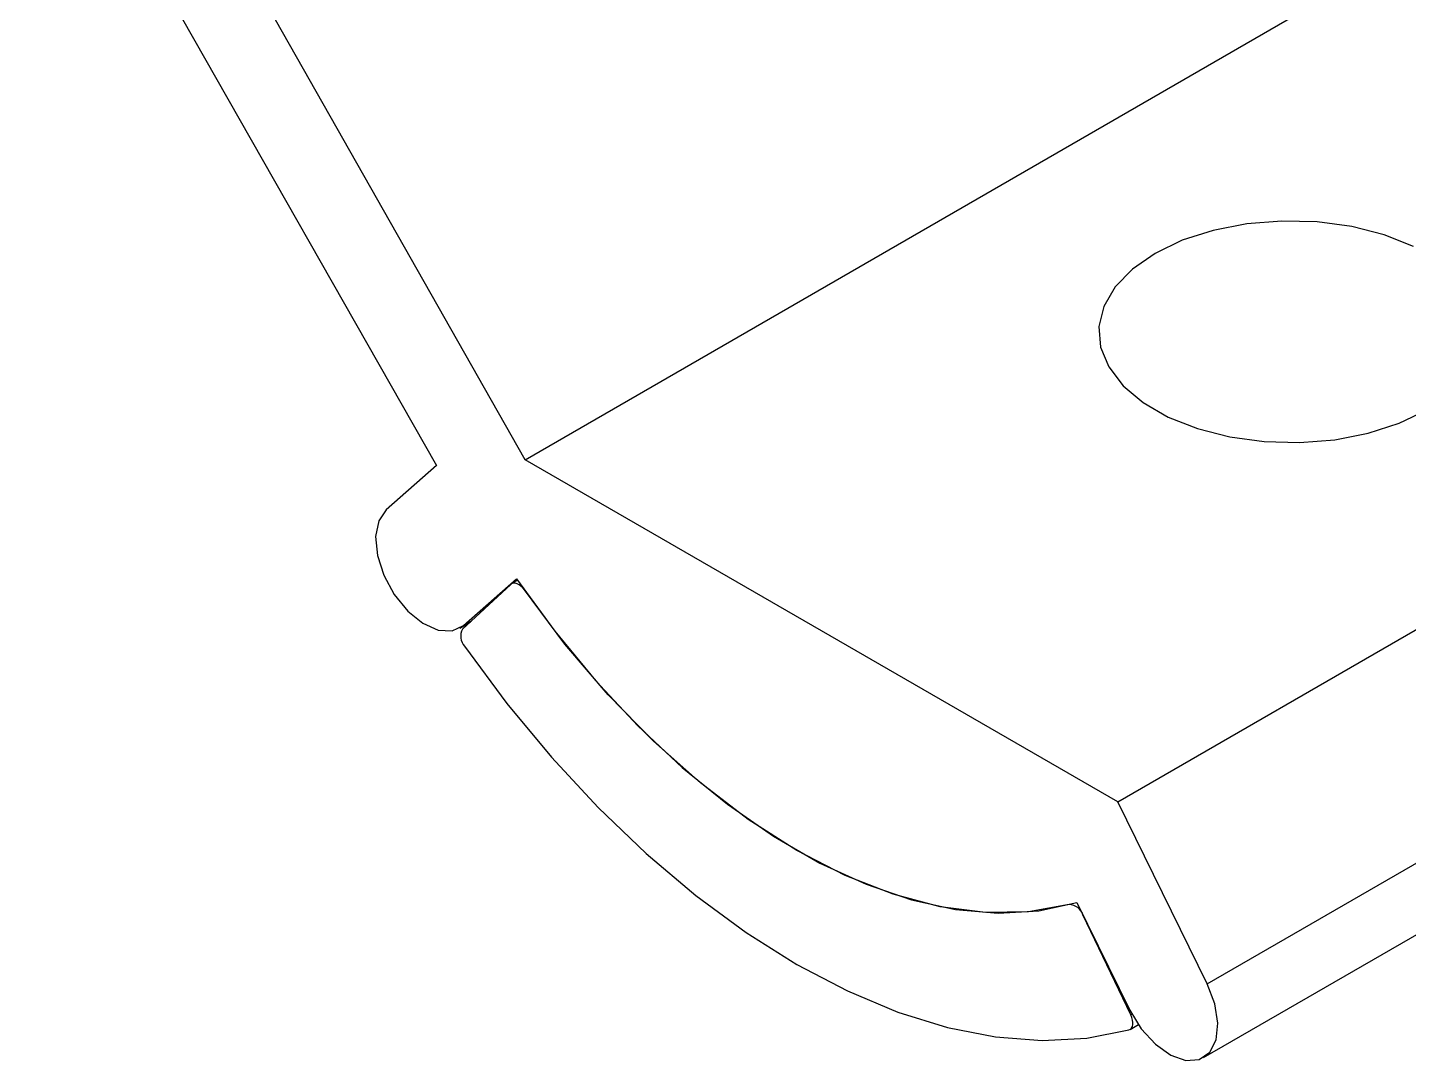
# Model space of a CAD drawing. Header units: inches. Extents: x -2.63 to 1.28, y -1.82 to 1.22.
# Drawn here: x -0.991 to -0.002, y -1.82 to -1.081 of the extents above; entities that cross this region are included whole.
import ezdxf

# ---------------------------------------------------------------- set-up
doc = ezdxf.new("R2010")
doc.units = ezdxf.units.IN
doc.header["$MEASUREMENT"] = 0

msp = doc.modelspace()

# ---------------------------------------------------------------- linework, layer by layer
at = {"color": 7, "linetype": 'Continuous', "lineweight": 25}
for p, q in [((-0.63454, -1.39028), (0.77967, -0.57387)), ((-0.21009, -1.63531), (1.20412, -0.8189)), ((-0.63454, -1.39028), (-0.93854, -0.85495)), ((-0.99094, -0.87952), (-0.69795, -1.39447)), ((-0.14598, -1.76558), (1.26823, -0.94917)), ((-0.14868, -1.81828), (1.26554, -1.00187)), ((-0.69795, -1.39447), (-0.73402, -1.42611)), ((-0.21009, -1.63531), (-0.63454, -1.39028)), ((-0.64494, -1.47951), (-0.67934, -1.51152)), ((-0.67864, -1.50885), (-0.64068, -1.47555)), ((-0.64, -1.47656), (-0.64432, -1.47905)), ((-0.68133, -1.51079), (-0.67402, -1.50657)), ((-0.14598, -1.76558), (-0.21009, -1.63531)), ((-0.23932, -1.70725), (-0.20137, -1.78438)), ((-0.20066, -1.78785), (-0.23506, -1.71612)), ((-0.20127, -1.79824), (-0.1953, -1.79479))]:
    msp.add_line(p, q, dxfattribs=at)
at = {"color": 8, "linetype": 'Continuous', "lineweight": 25}
for p, q in [((-0.67864, -1.50885), (-0.67295, -1.50557)), ((-0.23498, -1.71607), (-0.23506, -1.71612)), ((-0.20066, -1.78785), (-0.19982, -1.78737))]:
    msp.add_line(p, q, dxfattribs=at)
at = {"color": 7, "linetype": 'Continuous', "lineweight": 25, "flags": 128}
for points in [[(0.00164, -1.23756), (-0.01929, -1.22928), (-0.0425, -1.22337), (-0.0672, -1.22001), (-0.09255, -1.21934), (-0.11768, -1.22136), (-0.14174, -1.22602), (-0.1639, -1.23314), (-0.18342, -1.2425)], [(-0.18342, -1.2425), (-0.19963, -1.25377), (-0.21198, -1.26657), (-0.22004, -1.28046), (-0.22355, -1.29496), (-0.22238, -1.3096), (-0.21657, -1.32385), (-0.20632, -1.33725), (-0.19198, -1.34934), (-0.17404, -1.3597), (-0.1531, -1.36797), (-0.12989, -1.37389), (-0.10519, -1.37725), (-0.07985, -1.37792), (-0.05472, -1.3759), (-0.03066, -1.37124), (-0.00849, -1.36412), (0.01103, -1.35476)], [(-0.73402, -1.42611), (-0.73946, -1.4341), (-0.74165, -1.44535), (-0.74039, -1.45877), (-0.73579, -1.47304), (-0.72831, -1.48677), (-0.71868, -1.49861), (-0.70784, -1.5074), (-0.69685, -1.51229), (-0.68679, -1.51279), (-0.67864, -1.50885)], [(-0.63514, -1.48354), (-0.63632, -1.48206), (-0.63761, -1.48078), (-0.63896, -1.47977), (-0.64033, -1.47905), (-0.64166, -1.47866), (-0.6429, -1.47861), (-0.64401, -1.47889), (-0.64494, -1.47951)], [(-0.64068, -1.47555), (-0.61337, -1.51306), (-0.5843, -1.5483), (-0.55377, -1.58091), (-0.5221, -1.61058), (-0.48959, -1.637), (-0.45659, -1.6599), (-0.42341, -1.67905), (-0.39041, -1.69426), (-0.3579, -1.70537), (-0.32623, -1.71227), (-0.2957, -1.7149), (-0.26664, -1.71322), (-0.23932, -1.70725)], [(-0.24486, -1.70885), (-0.27396, -1.71406), (-0.3049, -1.71455), (-0.33734, -1.71031), (-0.37092, -1.70139), (-0.40527, -1.68789), (-0.44, -1.66996), (-0.47474, -1.64779), (-0.50908, -1.62163), (-0.54267, -1.59178), (-0.57511, -1.55856), (-0.60605, -1.52235), (-0.63514, -1.48354)], [(-0.67793, -1.52387), (-0.6477, -1.5647), (-0.61577, -1.60325), (-0.58239, -1.63922), (-0.54783, -1.6723), (-0.51238, -1.70221), (-0.47634, -1.72872), (-0.44, -1.75161), (-0.40366, -1.77068), (-0.36762, -1.78578), (-0.33217, -1.79679), (-0.29762, -1.80361), (-0.26423, -1.80619), (-0.2323, -1.80451), (-0.20208, -1.79857)], [(-0.20137, -1.78438), (-0.19322, -1.79772), (-0.18316, -1.80884), (-0.17217, -1.81664), (-0.16133, -1.82036), (-0.15169, -1.81964), (-0.14421, -1.81455), (-0.13961, -1.80559), (-0.13835, -1.79363), (-0.14055, -1.77984), (-0.14598, -1.76558)], [(-0.20208, -1.79857), (-0.20104, -1.79809), (-0.2002, -1.79727), (-0.19961, -1.79615), (-0.19927, -1.79477), (-0.19921, -1.79318), (-0.19943, -1.79146), (-0.19992, -1.78966), (-0.20066, -1.78785)]]:
    msp.add_lwpolyline(points, dxfattribs=at)
at = {"color": 7, "linetype": 'Continuous', "lineweight": 25}
for centre, radius, start, end in [((-0.67031, -1.51674), 0.01043, 149.95337, 223.11914), ((-0.24505, -1.71934), 0.01049, 17.84612, 88.95351)]:
    msp.add_arc(centre, radius, start, end, dxfattribs=at)

doc.saveas('drawing.dxf')
